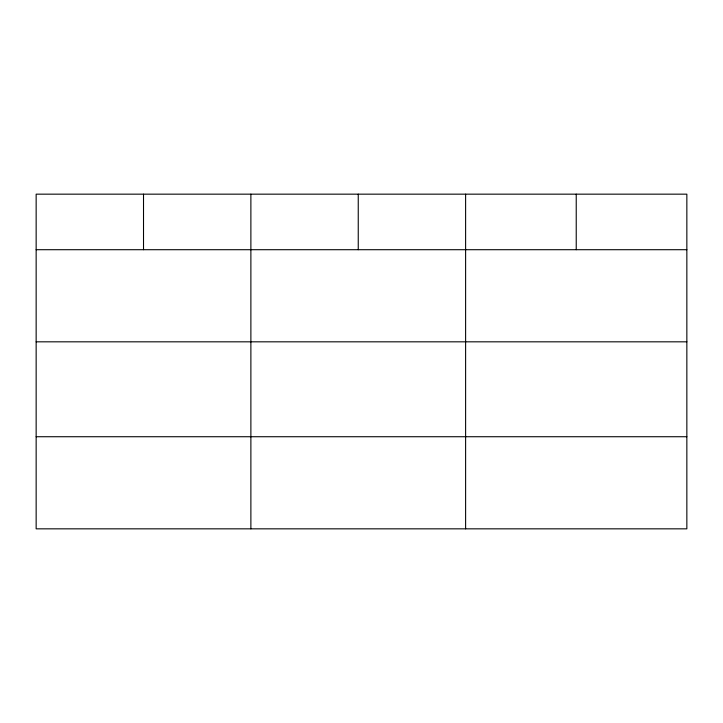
<?xml version="1.0" encoding="UTF-8"?>
<svg xmlns="http://www.w3.org/2000/svg" width="723" height="723" viewBox="0 0 723 723"><rect width="100%" height="100%" fill="white"/><g stroke="black" fill="none" stroke-linecap="round" stroke-linejoin="round"><path stroke-width="1.08" d="M686.85 341.825L686.85 194.162L36.15 194.162L36.15 528.838L686.85 528.838L686.85 341.825L36.15 341.825M36.15 249.706L686.85 249.706M36.15 436.728L686.85 436.728M576.231 194.162L576.231 249.706M465.612 194.162L465.612 528.838M358.247 194.162L358.247 249.706M250.881 194.162L250.881 528.838M143.516 194.162L143.516 249.706"/></g></svg>
